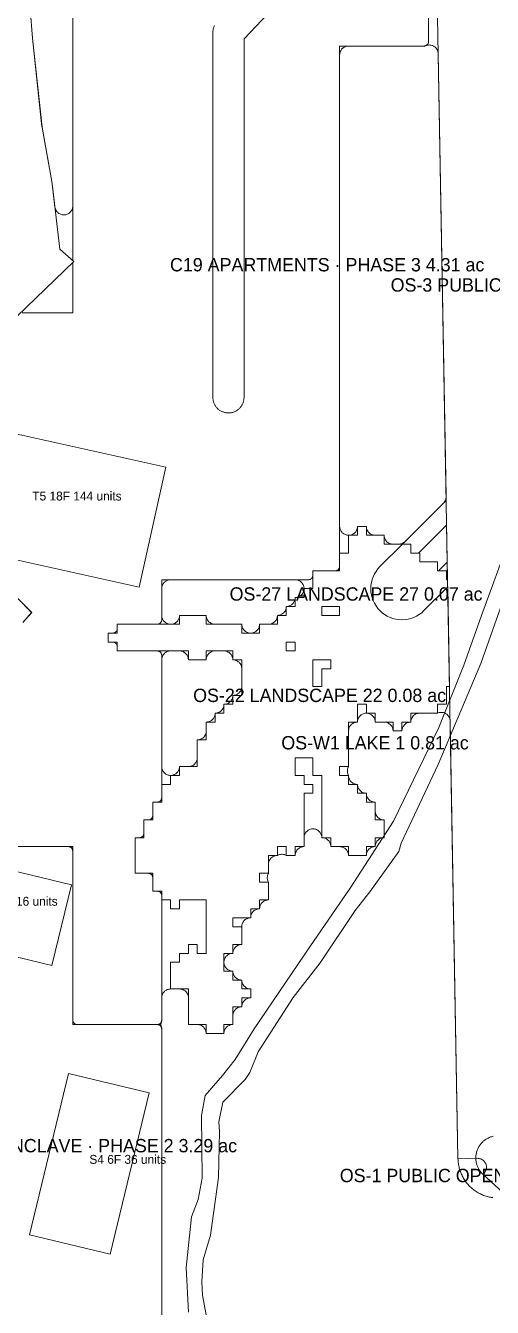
# Model space of a CAD drawing. Extents: x 32 to 940, y -21 to 684.
# Drawn here: x 189.4 to 294.3, y 126.4 to 414.6 of the extents above; entities that cross this region are included whole.
import ezdxf

# ---------------------------------------------------------------- set-up
doc = ezdxf.new("R2010")
doc.units = 0
for name, color, linetype, lineweight in [('BUILDING-APARTMENTS', 1, 'Continuous', 0), ('BUILDING-SENIOR', 6, 'Continuous', 0), ('GREEN-LANDSCAPE', 3, 'Continuous', 0), ('GREEN-RC', 3, 'Continuous', 0), ('ROAD-EXISTING', 2, 'Continuous', 0), ('ROAD-PRIMARY', 1, 'Continuous', 0), ('ROAD-SECONDARY', 1, 'Continuous', 0), ('SITE-BOUNDARY', 7, 'Continuous', 0), ('TEXT-PLOT', 7, 'Continuous', 0), ('TEXT-ZONE', 7, 'Continuous', 0), ('WATER', 5, 'Continuous', 0), ('ZONE-APARTMENTS', 1, 'Continuous', 0), ('ZONE-SENIOR', 6, 'Continuous', 0)]:
    doc.layers.add(name, color=color, linetype=linetype, lineweight=lineweight)

msp = doc.modelspace()

# ---------------------------------------------------------------- linework, layer by layer
at = {"layer": 'BUILDING-APARTMENTS'}
msp.add_lwpolyline([(214.93, 288.3), (160.88, 300.31), (166.89, 327.34), (220.94, 315.32)], close=True, dxfattribs=at)
at = {"layer": 'BUILDING-SENIOR'}
for points in [[(195.31, 203.25), (159.02, 212.03), (163.41, 230.17), (199.7, 221.39)], [(208.42, 138.35), (190.28, 142.74), (199.05, 179.02), (217.2, 174.64)]]:
    msp.add_lwpolyline(points, close=True, dxfattribs=at)
at = {"layer": 'GREEN-LANDSCAPE'}
msp.add_lwpolyline([(189.87, 425.02), (190.94, 411.78), (190.95, 411.73), (193.08, 391.83), (193.1, 391.69), (195.39, 379.11), (195.39, 379.09), (195.4, 379.09), (195.4, 379.08), (195.4, 379.07), (195.4, 379.06), (195.4, 379.05), (196.01, 373.8), (196.05, 373.61), (196.1, 373.42), (196.16, 373.24), (196.25, 373.06), (196.35, 372.89), (196.47, 372.74), (196.61, 372.6), (196.75, 372.47), (196.91, 372.35), (197.08, 372.26), (197.26, 372.17), (197.44, 372.11), (197.63, 372.07), (197.82, 372.04), (198.02, 372.03), (198.21, 372.04), (198.41, 372.07), (198.6, 372.12), (198.78, 372.19), (198.95, 372.27), (199.12, 372.37), (199.28, 372.49), (199.42, 372.62), (199.55, 372.77), (199.67, 372.93), (199.77, 373.09), (199.85, 373.27), (199.91, 373.45), (199.96, 373.64), (199.99, 373.84), (200, 374.03), (200, 469.21)], dxfattribs=at)
for points in [[(274.1, 298), (276, 298), (276, 296), (277.76, 296), (284.05, 302.29), (283.95, 307.85)], [(282.24, 292), (284, 292), (284, 290), (284.27, 290), (284.2, 293.95)], [(220, 282), (220.01, 281.8), (220.04, 281.6), (220.09, 281.41), (220.16, 281.22), (220.24, 281.04), (220.35, 280.87), (220.47, 280.71), (220.6, 280.57), (220.75, 280.44), (220.92, 280.32), (221.09, 280.22), (221.27, 280.14), (221.46, 280.07), (221.65, 280.03), (221.85, 280.01), (222.05, 280), (222.25, 280.02), (222.45, 280.05), (222.64, 280.1), (222.82, 280.18), (223, 280.27), (223.17, 280.38), (223.32, 280.5), (223.47, 280.64), (223.6, 280.79), (223.71, 280.96), (223.8, 281.13), (223.88, 281.32), (223.94, 281.51), (223.98, 281.7), (224, 281.9), (224, 282), (224.05, 282), (229.95, 282), (230, 282), (230, 281.9), (230.02, 281.7), (230.06, 281.5), (230.12, 281.31), (230.2, 281.12), (230.3, 280.94), (230.42, 280.78), (230.55, 280.62), (230.7, 280.48), (230.86, 280.36), (231.03, 280.25), (231.21, 280.16), (231.4, 280.09), (231.6, 280.04), (231.8, 280.01), (232, 280), (237.95, 280), (238, 280), (238, 279.9), (238.02, 279.71), (238.06, 279.51), (238.12, 279.33), (238.19, 279.14), (238.28, 278.97), (238.39, 278.81), (238.52, 278.66), (238.66, 278.52), (238.81, 278.39), (238.97, 278.28), (239.14, 278.19), (239.33, 278.12), (239.51, 278.06), (239.71, 278.02), (239.9, 278), (240.1, 278), (240.29, 278.02), (240.49, 278.06), (240.67, 278.12), (240.86, 278.19), (241.03, 278.28), (241.19, 278.39), (241.34, 278.52), (241.48, 278.66), (241.61, 278.81), (241.72, 278.97), (241.81, 279.14), (241.88, 279.33), (241.94, 279.51), (241.98, 279.71), (242, 279.9), (242, 280), (242.05, 280), (244, 280), (244.2, 280.01), (244.4, 280.04), (244.6, 280.09), (244.79, 280.16), (244.97, 280.25), (245.14, 280.36), (245.3, 280.48), (245.45, 280.62), (245.58, 280.78), (245.7, 280.94), (245.8, 281.12), (245.88, 281.31), (245.94, 281.5), (245.98, 281.7), (246, 281.9), (246, 282), (246.1, 282), (246.29, 282.02), (246.49, 282.06), (246.67, 282.12), (246.86, 282.19), (247.03, 282.28), (247.19, 282.39), (247.34, 282.52), (247.48, 282.66), (247.61, 282.81), (247.72, 282.97), (247.81, 283.14), (247.88, 283.33), (247.94, 283.51), (247.98, 283.71), (248, 283.9), (248, 284), (248.1, 284), (248.29, 284.02), (248.49, 284.06), (248.67, 284.12), (248.86, 284.19), (249.03, 284.28), (249.19, 284.39), (249.34, 284.52), (249.48, 284.66), (249.61, 284.81), (249.72, 284.97), (249.81, 285.14), (249.88, 285.33), (249.94, 285.51), (249.98, 285.71), (250, 285.9), (250, 286), (250.1, 286), (250.3, 286.02), (250.49, 286.06), (250.68, 286.12), (250.87, 286.2), (251.04, 286.29), (251.21, 286.4), (251.36, 286.53), (251.5, 286.68), (251.62, 286.83), (251.73, 287), (251.82, 287.18), (251.9, 287.36), (251.95, 287.55), (251.98, 287.75), (252, 287.95), (251.99, 288.15), (251.97, 288.35), (251.93, 288.54), (251.86, 288.73), (251.78, 288.91), (251.68, 289.08), (251.56, 289.25), (251.43, 289.4), (251.29, 289.53), (251.13, 289.65), (250.96, 289.76), (250.78, 289.84), (250.59, 289.91), (250.4, 289.96), (250.2, 289.99), (250, 290), (222, 290), (221.8, 289.99), (221.61, 289.96), (221.42, 289.91), (221.23, 289.85), (221.06, 289.76), (220.89, 289.66), (220.73, 289.55), (220.59, 289.41), (220.45, 289.27), (220.34, 289.11), (220.24, 288.94), (220.15, 288.77), (220.09, 288.58), (220.04, 288.39), (220.01, 288.2), (220, 288)], [(220, 248), (220.01, 247.8), (220.04, 247.6), (220.09, 247.41), (220.16, 247.22), (220.24, 247.04), (220.35, 246.87), (220.47, 246.71), (220.6, 246.57), (220.75, 246.44), (220.92, 246.32), (221.09, 246.22), (221.27, 246.14), (221.46, 246.07), (221.65, 246.03), (221.85, 246.01), (222.05, 246), (222.25, 246.02), (222.45, 246.05), (222.64, 246.1), (222.82, 246.18), (223, 246.27), (223.17, 246.38), (223.32, 246.5), (223.47, 246.64), (223.6, 246.79), (223.71, 246.96), (223.8, 247.13), (223.88, 247.32), (223.94, 247.51), (223.98, 247.7), (224, 247.9), (224, 248), (224.05, 248), (226, 248), (226.2, 248.01), (226.39, 248.04), (226.58, 248.09), (226.77, 248.15), (226.94, 248.24), (227.11, 248.34), (227.27, 248.45), (227.41, 248.59), (227.55, 248.73), (227.66, 248.89), (227.76, 249.06), (227.85, 249.23), (227.91, 249.42), (227.96, 249.61), (227.99, 249.8), (228, 250), (228, 253.95), (228, 254), (228.1, 254), (228.3, 254.02), (228.5, 254.06), (228.69, 254.12), (228.88, 254.2), (229.06, 254.3), (229.22, 254.42), (229.38, 254.55), (229.52, 254.7), (229.64, 254.86), (229.75, 255.03), (229.84, 255.21), (229.91, 255.4), (229.96, 255.6), (229.99, 255.8), (230, 256), (230, 257.95), (230, 258), (230.1, 258), (230.29, 258.02), (230.49, 258.06), (230.67, 258.12), (230.86, 258.19), (231.03, 258.28), (231.19, 258.39), (231.34, 258.52), (231.48, 258.66), (231.61, 258.81), (231.72, 258.97), (231.81, 259.14), (231.88, 259.33), (231.94, 259.51), (231.98, 259.71), (232, 259.9), (232, 260), (232.1, 260), (232.29, 260.02), (232.49, 260.06), (232.67, 260.12), (232.86, 260.19), (233.03, 260.28), (233.19, 260.39), (233.34, 260.52), (233.48, 260.66), (233.61, 260.81), (233.72, 260.97), (233.81, 261.14), (233.88, 261.33), (233.94, 261.51), (233.98, 261.71), (234, 261.9), (234, 262), (234.1, 262), (234.29, 262.02), (234.49, 262.06), (234.67, 262.12), (234.86, 262.19), (235.03, 262.28), (235.19, 262.39), (235.34, 262.52), (235.48, 262.66), (235.61, 262.81), (235.72, 262.97), (235.81, 263.14), (235.88, 263.33), (235.94, 263.51), (235.98, 263.71), (236, 263.9), (236, 264), (236.1, 264), (236.3, 264.02), (236.5, 264.06), (236.69, 264.12), (236.88, 264.2), (237.06, 264.3), (237.22, 264.42), (237.38, 264.55), (237.52, 264.7), (237.64, 264.86), (237.75, 265.03), (237.84, 265.21), (237.91, 265.4), (237.96, 265.6), (237.99, 265.8), (238, 266), (238, 270), (237.99, 270.2), (237.96, 270.4), (237.91, 270.6), (237.84, 270.79), (237.75, 270.97), (237.64, 271.14), (237.52, 271.3), (237.38, 271.45), (237.22, 271.58), (237.06, 271.7), (236.88, 271.8), (236.69, 271.88), (236.5, 271.94), (236.3, 271.98), (236.1, 272), (236, 272), (236, 272.1), (235.98, 272.3), (235.94, 272.5), (235.88, 272.69), (235.8, 272.88), (235.7, 273.06), (235.58, 273.22), (235.45, 273.38), (235.3, 273.52), (235.14, 273.64), (234.97, 273.75), (234.79, 273.84), (234.6, 273.91), (234.4, 273.96), (234.2, 273.99), (234, 274), (232, 274), (231.8, 273.99), (231.6, 273.96), (231.4, 273.91), (231.21, 273.84), (231.03, 273.75), (230.86, 273.64), (230.7, 273.52), (230.55, 273.38), (230.42, 273.22), (230.3, 273.06), (230.2, 272.88), (230.12, 272.69), (230.06, 272.5), (230.02, 272.3), (230, 272.1), (230, 272), (229.95, 272), (226.05, 272), (226, 272), (226, 272.1), (225.98, 272.3), (225.94, 272.5), (225.88, 272.69), (225.8, 272.88), (225.7, 273.06), (225.58, 273.22), (225.45, 273.38), (225.3, 273.52), (225.14, 273.64), (224.97, 273.75), (224.79, 273.84), (224.6, 273.91), (224.4, 273.96), (224.2, 273.99), (224, 274), (222, 274), (221.8, 273.99), (221.61, 273.96), (221.42, 273.91), (221.23, 273.85), (221.06, 273.76), (220.89, 273.66), (220.73, 273.55), (220.59, 273.41), (220.45, 273.27), (220.34, 273.11), (220.24, 272.94), (220.15, 272.77), (220.09, 272.58), (220.04, 272.39), (220.01, 272.2), (220, 272)]]:
    msp.add_lwpolyline(points, close=True, dxfattribs=at)
at = {"layer": 'GREEN-RC'}
msp.add_lwpolyline([(260, 302), (260.01, 301.8), (260.04, 301.6), (260.09, 301.41), (260.16, 301.22), (260.24, 301.04), (260.35, 300.87), (260.47, 300.71), (260.6, 300.57), (260.75, 300.44), (260.92, 300.32), (261.09, 300.22), (261.27, 300.14), (261.46, 300.07), (261.65, 300.03), (261.85, 300.01), (262.05, 300), (262.25, 300.02), (262.45, 300.05), (262.64, 300.1), (262.82, 300.18), (263, 300.27), (263.17, 300.38), (263.32, 300.5), (263.47, 300.64), (263.6, 300.79), (263.71, 300.96), (263.8, 301.13), (263.88, 301.32), (263.94, 301.51), (263.98, 301.7), (264, 301.9), (264, 302), (264.05, 302), (265.95, 302), (266, 302), (266, 301.9), (266.02, 301.7), (266.06, 301.5), (266.12, 301.31), (266.2, 301.12), (266.3, 300.94), (266.42, 300.78), (266.55, 300.62), (266.7, 300.48), (266.86, 300.36), (267.03, 300.25), (267.21, 300.16), (267.4, 300.09), (267.6, 300.04), (267.8, 300.01), (268, 300), (269.95, 300), (270, 300), (270, 299.9), (270.02, 299.7), (270.06, 299.5), (270.12, 299.31), (270.2, 299.12), (270.3, 298.94), (270.42, 298.78), (270.55, 298.62), (270.7, 298.48), (270.86, 298.36), (271.03, 298.25), (271.21, 298.16), (271.4, 298.09), (271.6, 298.04), (271.8, 298.01), (272, 298), (273.27, 298), (273.47, 298.01), (273.66, 298.04), (273.85, 298.09), (274.04, 298.15), (274.21, 298.24), (274.38, 298.34), (274.54, 298.45), (274.69, 298.59), (283.35, 307.25), (283.48, 307.39), (283.6, 307.56), (283.7, 307.73), (283.79, 307.91), (283.85, 308.1), (283.9, 308.3), (283.92, 308.49), (283.93, 308.7), (282.15, 408.27), (282.13, 408.46), (282.1, 408.65), (282.05, 408.84), (281.98, 409.02), (281.9, 409.2), (281.79, 409.36), (281.68, 409.52), (281.54, 409.66), (281.4, 409.79), (281.24, 409.9), (281.07, 410), (280.9, 410.08), (280.71, 410.15), (280.53, 410.19), (280.33, 410.22), (280.14, 410.23), (279.94, 410.22), (279.75, 410.19), (279.56, 410.14), (279.38, 410.08), (279.34, 410.06), (279.24, 410.03), (279.15, 410.01), (279.05, 410), (279.02, 410), (278.98, 410), (262, 410), (261.8, 409.99), (261.61, 409.96), (261.42, 409.91), (261.23, 409.85), (261.06, 409.76), (260.89, 409.66), (260.73, 409.55), (260.59, 409.41), (260.45, 409.27), (260.34, 409.11), (260.24, 408.94), (260.15, 408.77), (260.09, 408.58), (260.04, 408.39), (260.01, 408.2), (260, 408)], close=True, dxfattribs=at)
msp.add_lwpolyline([(296.62, 152.32), (292.27, 156.27), (292.24, 156.3), (292.27, 156.34), (292.48, 156.57), (292.61, 156.72), (292.72, 156.88), (292.81, 157.05), (292.88, 157.23), (292.94, 157.42), (292.98, 157.61), (293, 157.8), (293, 157.99), (292.99, 158.19), (292.95, 158.38), (292.9, 158.56), (292.83, 158.74), (292.74, 158.92), (292.63, 159.08), (292.51, 159.23), (292.38, 159.37), (292.23, 159.5), (292.07, 159.61), (291.9, 159.7), (291.73, 159.78), (291.54, 159.84), (291.35, 159.89), (291.16, 159.91), (290.97, 159.92), (286.65, 159.84), (286.6, 159.84), (286.6, 159.89), (284.84, 258.22), (284.82, 258.42), (284.79, 258.62), (284.74, 258.81), (284.67, 259), (284.58, 259.17), (284.47, 259.34), (284.35, 259.5), (284.21, 259.64), (284.06, 259.77), (283.89, 259.89), (283.72, 259.98), (283.53, 260.06), (283.34, 260.12), (283.15, 260.16), (282.95, 260.18), (282.75, 260.18), (282.55, 260.17), (282.36, 260.13), (282.17, 260.07), (282.02, 260.01), (282, 260), (281.95, 260), (278, 260), (277.8, 259.99), (277.6, 259.96), (277.4, 259.91), (277.21, 259.84), (277.03, 259.75), (276.86, 259.64), (276.7, 259.52), (276.55, 259.38), (276.42, 259.22), (276.3, 259.06), (276.2, 258.88), (276.12, 258.69), (276.06, 258.5), (276.02, 258.3), (276, 258.1), (276, 258), (275.9, 258), (275.71, 257.98), (275.51, 257.94), (275.33, 257.88), (275.14, 257.81), (274.97, 257.72), (274.81, 257.61), (274.66, 257.48), (274.52, 257.34), (274.39, 257.19), (274.28, 257.03), (274.19, 256.86), (274.12, 256.67), (274.06, 256.49), (274.02, 256.29), (274, 256.1), (274, 256), (273.95, 256), (272.05, 256), (272, 256), (272, 256.1), (271.98, 256.3), (271.94, 256.5), (271.88, 256.69), (271.8, 256.88), (271.7, 257.06), (271.58, 257.22), (271.45, 257.38), (271.3, 257.52), (271.14, 257.64), (270.97, 257.75), (270.79, 257.84), (270.6, 257.91), (270.4, 257.96), (270.2, 257.99), (270, 258), (268.05, 258), (268, 258), (268, 258.1), (267.98, 258.29), (267.94, 258.49), (267.88, 258.67), (267.81, 258.86), (267.72, 259.03), (267.61, 259.19), (267.48, 259.34), (267.34, 259.48), (267.19, 259.61), (267.03, 259.72), (266.86, 259.81), (266.67, 259.88), (266.49, 259.94), (266.29, 259.98), (266.1, 260), (265.9, 260), (265.71, 259.98), (265.51, 259.94), (265.33, 259.88), (265.14, 259.81), (264.97, 259.72), (264.81, 259.61), (264.66, 259.48), (264.52, 259.34), (264.39, 259.19), (264.28, 259.03), (264.19, 258.86), (264.12, 258.67), (264.06, 258.49), (264.02, 258.29), (264, 258.1), (264, 258), (263.9, 258), (263.7, 257.98), (263.5, 257.94), (263.31, 257.88), (263.12, 257.8), (262.94, 257.7), (262.78, 257.58), (262.62, 257.45), (262.48, 257.3), (262.36, 257.14), (262.25, 256.97), (262.16, 256.79), (262.09, 256.6), (262.04, 256.4), (262.01, 256.2), (262, 256), (262, 248.05), (262, 248), (261.98, 247.97), (261.92, 247.86), (261.85, 247.67), (261.79, 247.49), (261.75, 247.29), (261.73, 247.1), (261.73, 246.9), (261.75, 246.71), (261.79, 246.51), (261.85, 246.33), (261.92, 246.14), (261.98, 246.03), (262, 246), (262, 245.9), (262.02, 245.71), (262.06, 245.51), (262.12, 245.33), (262.19, 245.14), (262.28, 244.97), (262.39, 244.81), (262.52, 244.66), (262.66, 244.52), (262.81, 244.39), (262.97, 244.28), (263.14, 244.19), (263.33, 244.12), (263.51, 244.06), (263.71, 244.02), (263.9, 244), (264, 244), (264, 243.9), (264.02, 243.71), (264.06, 243.51), (264.12, 243.33), (264.19, 243.14), (264.28, 242.97), (264.39, 242.81), (264.52, 242.66), (264.66, 242.52), (264.81, 242.39), (264.97, 242.28), (265.14, 242.19), (265.33, 242.12), (265.51, 242.06), (265.71, 242.02), (265.9, 242), (266, 242), (266, 241.9), (266.02, 241.71), (266.06, 241.51), (266.12, 241.33), (266.19, 241.14), (266.28, 240.97), (266.39, 240.81), (266.52, 240.66), (266.66, 240.52), (266.81, 240.39), (266.97, 240.28), (267.14, 240.19), (267.33, 240.12), (267.51, 240.06), (267.71, 240.02), (267.9, 240), (268, 240), (268, 239.95), (268, 238), (268.01, 237.8), (268.04, 237.6), (268.09, 237.4), (268.16, 237.21), (268.25, 237.03), (268.36, 236.86), (268.48, 236.7), (268.62, 236.55), (268.78, 236.42), (268.94, 236.3), (269.12, 236.2), (269.31, 236.12), (269.5, 236.06), (269.7, 236.02), (269.9, 236), (270, 236), (270, 235.95), (270, 232.05), (270, 232), (269.9, 232), (269.71, 231.98), (269.51, 231.94), (269.33, 231.88), (269.14, 231.81), (268.97, 231.72), (268.81, 231.61), (268.66, 231.48), (268.52, 231.34), (268.39, 231.19), (268.28, 231.03), (268.19, 230.86), (268.12, 230.67), (268.06, 230.49), (268.02, 230.29), (268, 230.1), (268, 230), (267.9, 230), (267.71, 229.98), (267.51, 229.94), (267.33, 229.88), (267.14, 229.81), (266.97, 229.72), (266.81, 229.61), (266.66, 229.48), (266.52, 229.34), (266.39, 229.19), (266.28, 229.03), (266.19, 228.86), (266.12, 228.67), (266.06, 228.49), (266.02, 228.29), (266, 228.1), (266, 228), (265.95, 228), (262.05, 228), (262, 228), (262, 228.1), (261.98, 228.3), (261.94, 228.5), (261.88, 228.69), (261.8, 228.88), (261.7, 229.06), (261.58, 229.22), (261.45, 229.38), (261.3, 229.52), (261.14, 229.64), (260.97, 229.75), (260.79, 229.84), (260.6, 229.91), (260.4, 229.96), (260.2, 229.99), (260, 230), (258.05, 230), (258, 230), (258, 230.1), (257.98, 230.29), (257.94, 230.49), (257.88, 230.67), (257.81, 230.86), (257.72, 231.03), (257.61, 231.19), (257.48, 231.34), (257.34, 231.48), (257.19, 231.61), (257.03, 231.72), (256.86, 231.81), (256.67, 231.88), (256.49, 231.94), (256.29, 231.98), (256.1, 232), (256, 232), (256, 232.1), (255.98, 232.3), (255.94, 232.49), (255.88, 232.68), (255.8, 232.87), (255.71, 233.04), (255.6, 233.21), (255.47, 233.36), (255.32, 233.5), (255.17, 233.62), (255, 233.73), (254.82, 233.82), (254.64, 233.9), (254.45, 233.95), (254.25, 233.98), (254.05, 234), (253.85, 233.99), (253.65, 233.97), (253.46, 233.93), (253.27, 233.86), (253.09, 233.78), (252.92, 233.68), (252.75, 233.56), (252.6, 233.43), (252.47, 233.29), (252.35, 233.13), (252.24, 232.96), (252.16, 232.78), (252.09, 232.59), (252.04, 232.4), (252.01, 232.2), (252, 232), (252, 230.05), (252, 230), (251.9, 230), (251.71, 229.98), (251.51, 229.94), (251.33, 229.88), (251.14, 229.81), (250.97, 229.72), (250.81, 229.61), (250.66, 229.48), (250.52, 229.34), (250.39, 229.19), (250.28, 229.03), (250.19, 228.86), (250.12, 228.67), (250.06, 228.49), (250.02, 228.29), (250, 228.1), (250, 228), (249.95, 228), (248.05, 228), (248, 228), (247.97, 228.02), (247.86, 228.08), (247.67, 228.15), (247.49, 228.21), (247.29, 228.25), (247.1, 228.27), (246.9, 228.27), (246.71, 228.25), (246.51, 228.21), (246.33, 228.15), (246.14, 228.08), (246.03, 228.02), (246, 228), (245.9, 228), (245.7, 227.98), (245.5, 227.94), (245.31, 227.88), (245.12, 227.8), (244.94, 227.7), (244.78, 227.58), (244.62, 227.45), (244.48, 227.3), (244.36, 227.14), (244.25, 226.97), (244.16, 226.79), (244.09, 226.6), (244.04, 226.4), (244.01, 226.2), (244, 226), (244, 224.05), (244, 224), (243.98, 223.97), (243.92, 223.86), (243.85, 223.67), (243.79, 223.49), (243.75, 223.29), (243.73, 223.1), (243.73, 222.9), (243.75, 222.71), (243.79, 222.51), (243.85, 222.33), (243.92, 222.14), (243.98, 222.03), (244, 222), (244, 221.95), (244, 218.05), (244, 218), (243.9, 218), (243.71, 217.98), (243.51, 217.94), (243.33, 217.88), (243.14, 217.81), (242.97, 217.72), (242.81, 217.61), (242.66, 217.48), (242.52, 217.34), (242.39, 217.19), (242.28, 217.03), (242.19, 216.86), (242.12, 216.67), (242.06, 216.49), (242.02, 216.29), (242, 216.1), (242, 216), (241.9, 216), (241.71, 215.98), (241.51, 215.94), (241.33, 215.88), (241.14, 215.81), (240.97, 215.72), (240.81, 215.61), (240.66, 215.48), (240.52, 215.34), (240.39, 215.19), (240.28, 215.03), (240.19, 214.86), (240.12, 214.67), (240.06, 214.49), (240.02, 214.29), (240, 214.1), (240, 214), (239.9, 214), (239.7, 213.98), (239.5, 213.94), (239.31, 213.88), (239.12, 213.8), (238.94, 213.7), (238.78, 213.58), (238.62, 213.45), (238.48, 213.3), (238.36, 213.14), (238.25, 212.97), (238.16, 212.79), (238.09, 212.6), (238.04, 212.4), (238.01, 212.2), (238, 212), (238, 208.05), (238, 208), (237.9, 208), (237.71, 207.98), (237.51, 207.94), (237.33, 207.88), (237.14, 207.81), (236.97, 207.72), (236.81, 207.61), (236.66, 207.48), (236.52, 207.34), (236.39, 207.19), (236.28, 207.03), (236.19, 206.86), (236.12, 206.67), (236.06, 206.49), (236.02, 206.29), (236, 206.1), (236, 206), (235.9, 206), (235.71, 205.98), (235.51, 205.94), (235.33, 205.88), (235.14, 205.81), (234.97, 205.72), (234.81, 205.61), (234.66, 205.48), (234.52, 205.34), (234.39, 205.19), (234.28, 205.03), (234.19, 204.86), (234.12, 204.67), (234.06, 204.49), (234.02, 204.29), (234, 204.1), (234, 203.9), (234.02, 203.71), (234.06, 203.51), (234.12, 203.33), (234.19, 203.14), (234.28, 202.97), (234.39, 202.81), (234.52, 202.66), (234.66, 202.52), (234.81, 202.39), (234.97, 202.28), (235.14, 202.19), (235.33, 202.12), (235.51, 202.06), (235.71, 202.02), (235.9, 202), (236, 202), (236, 201.9), (236.02, 201.71), (236.06, 201.51), (236.12, 201.33), (236.19, 201.14), (236.28, 200.97), (236.39, 200.81), (236.52, 200.66), (236.66, 200.52), (236.81, 200.39), (236.97, 200.28), (237.14, 200.19), (237.33, 200.12), (237.51, 200.06), (237.71, 200.02), (237.9, 200), (238, 200), (238, 199.9), (238.02, 199.71), (238.06, 199.51), (238.12, 199.33), (238.19, 199.14), (238.28, 198.97), (238.39, 198.81), (238.52, 198.66), (238.66, 198.52), (238.81, 198.39), (238.97, 198.28), (239.14, 198.19), (239.33, 198.12), (239.51, 198.06), (239.71, 198.02), (239.9, 198), (240, 198), (240, 197.95), (240, 196.05), (240, 196), (239.9, 196), (239.71, 195.98), (239.51, 195.94), (239.33, 195.88), (239.14, 195.81), (238.97, 195.72), (238.81, 195.61), (238.66, 195.48), (238.52, 195.34), (238.39, 195.19), (238.28, 195.03), (238.19, 194.86), (238.12, 194.67), (238.06, 194.49), (238.02, 194.29), (238, 194.1), (238, 194), (237.9, 194), (237.7, 193.98), (237.5, 193.94), (237.31, 193.88), (237.12, 193.8), (236.94, 193.7), (236.78, 193.58), (236.62, 193.45), (236.48, 193.3), (236.36, 193.14), (236.25, 192.97), (236.16, 192.79), (236.09, 192.6), (236.04, 192.4), (236.01, 192.2), (236, 192), (236, 190.05), (236, 190), (235.9, 190), (235.71, 189.98), (235.51, 189.94), (235.33, 189.88), (235.14, 189.81), (234.97, 189.72), (234.81, 189.61), (234.66, 189.48), (234.52, 189.34), (234.39, 189.19), (234.28, 189.03), (234.19, 188.86), (234.12, 188.67), (234.06, 188.49), (234.02, 188.29), (234, 188.1), (234, 188), (233.95, 188), (230.05, 188), (230, 188), (230, 188.1), (229.98, 188.3), (229.94, 188.5), (229.88, 188.69), (229.8, 188.88), (229.7, 189.06), (229.58, 189.22), (229.45, 189.38), (229.3, 189.52), (229.14, 189.64), (228.97, 189.75), (228.79, 189.84), (228.6, 189.91), (228.4, 189.96), (228.2, 189.99), (228, 190), (226.05, 190), (226, 190), (226, 190.05), (226, 196), (225.99, 196.2), (225.96, 196.39), (225.91, 196.58), (225.85, 196.77), (225.76, 196.94), (225.66, 197.11), (225.55, 197.27), (225.41, 197.41), (225.27, 197.55), (225.11, 197.66), (224.94, 197.76), (224.77, 197.85), (224.58, 197.91), (224.39, 197.96), (224.2, 197.99), (224, 198), (222, 198), (221.8, 197.99), (221.61, 197.96), (221.42, 197.91), (221.23, 197.85), (221.06, 197.76), (220.89, 197.66), (220.73, 197.55), (220.59, 197.41), (220.45, 197.27), (220.34, 197.11), (220.24, 196.94), (220.15, 196.77), (220.09, 196.58), (220.04, 196.39), (220.01, 196.2), (220, 196), (220, 191.02), (220, 190.98), (220, 190.95), (219.99, 190.85), (219.97, 190.76), (219.93, 190.62), (219.93, 190.62), (219.89, 190.49), (219.85, 190.29), (219.83, 190.1), (219.83, 189.9), (219.85, 189.71), (219.89, 189.51), (219.93, 189.38), (219.93, 189.38), (219.97, 189.24), (219.99, 189.15), (220, 189.05), (220, 189.02), (220, 188.98), (220, 92)], dxfattribs=at)
at = {"layer": 'ROAD-EXISTING'}
for points in [[(291.91, 281.95), (298.27, 299.33)], [(291.75, 271.14), (296.52, 284.74)], [(287.94, 270.79), (291.91, 281.95)], [(282.15, 248.48), (291.75, 271.14)], [(282.33, 256.77), (287.94, 270.79)], [(272.12, 235.71), (282.33, 256.77)], [(273.86, 230.77), (282.15, 248.48)], [(262.35, 220.66), (272.12, 235.71)], [(273.3, 228.91), (273.86, 230.77)], [(266.76, 219.82), (273.3, 228.91)], [(262.35, 220.66), (253.43, 207.73)], [(263.52, 215.61), (266.76, 219.82)], [(255.63, 203.9), (263.52, 215.61)], [(253.43, 207.73), (240.79, 189.05)], [(249.55, 196.06), (255.63, 203.9)], [(241.7, 183.83), (249.55, 196.06)], [(240.79, 189.05), (236.54, 182.11)], [(236.54, 182.11), (233.68, 178.54)], [(239.78, 179.2), (241.7, 183.83)], [(238.76, 177.68), (239.78, 179.2)], [(233.68, 178.54), (229.74, 174.02)], [(233.72, 172.56), (238.76, 177.68)], [(229.74, 174.02), (228.95, 169.53)], [(232.85, 168.1), (233.72, 172.56)], [(228.95, 169.53), (229.06, 155.43)], [(232.99, 165.97), (232.85, 168.1)], [(232.8, 155.61), (232.99, 165.97)], [(230.94, 142.62), (232.8, 155.61)], [(229.06, 155.43), (228.22, 150.67)], [(228.22, 150.67), (226.66, 146.74)], [(226.66, 146.74), (225.52, 135.36)], [(229.31, 137.07), (230.94, 142.62)], [(228.99, 132.16), (229.31, 137.07)], [(225.52, 135.36), (226.03, 125.35)], [(229.15, 129.18), (228.99, 132.16)], [(230.79, 120.28), (229.15, 129.18)]]:
    msp.add_lwpolyline(points, dxfattribs=at)
at = {"layer": 'ROAD-PRIMARY'}
for points in [[(278.6, 605.84), (286.6, 159.84), (286.61, 159.57), (286.63, 159.31), (286.65, 159.04), (286.68, 158.78), (286.72, 158.51), (286.77, 158.25), (286.83, 157.99), (286.89, 157.73), (286.96, 157.47), (287.04, 157.22), (287.13, 156.97), (287.22, 156.72), (287.32, 156.47), (287.43, 156.22), (287.55, 155.98), (287.67, 155.75), (287.8, 155.51), (287.93, 155.28), (288.08, 155.06), (288.23, 154.84), (288.38, 154.62), (288.55, 154.41), (288.71, 154.2), (288.89, 154), (289.07, 153.81), (289.26, 153.62), (289.45, 153.43), (289.65, 153.25), (289.85, 153.08), (290.06, 152.91), (290.27, 152.75), (290.49, 152.59), (290.71, 152.44), (290.93, 152.3), (291.17, 152.17), (291.4, 152.04), (291.64, 151.92), (291.88, 151.81), (292.12, 151.7), (292.37, 151.6), (292.62, 151.51), (292.87, 151.42), (293.13, 151.35), (293.39, 151.28), (293.65, 151.22), (293.91, 151.16), (294.17, 151.11), (294.43, 151.08)], [(294.49, 164.88), (294.3, 164.83), (294.12, 164.78), (293.94, 164.72), (293.76, 164.65), (293.58, 164.57), (293.4, 164.49), (293.23, 164.4), (293.06, 164.31), (292.9, 164.21), (292.74, 164.1), (292.59, 163.99), (292.44, 163.87), (292.29, 163.75), (292.15, 163.62), (292.01, 163.48), (291.88, 163.34), (291.75, 163.19), (291.63, 163.04), (291.52, 162.89), (291.41, 162.73), (291.31, 162.57), (291.21, 162.4), (291.12, 162.23), (291.04, 162.06), (290.97, 161.88), (290.9, 161.7), (290.84, 161.52), (290.78, 161.33), (290.73, 161.15), (290.69, 160.96), (290.66, 160.77), (290.63, 160.58), (290.62, 160.39), (290.6, 160.19), (290.6, 160), (290.6, 159.81), (290.62, 159.62), (290.63, 159.43), (290.66, 159.24), (290.69, 159.05), (290.73, 158.86), (290.78, 158.67), (290.83, 158.49), (290.9, 158.31), (290.96, 158.13), (291.04, 157.95), (291.12, 157.78), (291.21, 157.6), (291.31, 157.44), (291.41, 157.28), (291.52, 157.12), (291.63, 156.96), (291.75, 156.81), (291.88, 156.66), (292.01, 156.52), (292.14, 156.39), (292.24, 156.3), (296.64, 152.3)]]:
    msp.add_lwpolyline(points, dxfattribs=at)
at = {"layer": 'ROAD-SECONDARY'}
msp.add_lwpolyline([(231.88, 414.59), (231.81, 414.44), (231.75, 414.3), (231.69, 414.15), (231.65, 414), (231.6, 413.85), (231.57, 413.7), (231.54, 413.54), (231.52, 413.38), (231.51, 413.23), (231.5, 413.07), (231.5, 413), (231.5, 331), (231.5, 330.84), (231.51, 330.69), (231.53, 330.53), (231.56, 330.37), (231.59, 330.22), (231.63, 330.07), (231.67, 329.92), (231.72, 329.77), (231.78, 329.62), (231.85, 329.48), (231.92, 329.34), (232, 329.2), (232.08, 329.07), (232.17, 328.94), (232.27, 328.81), (232.37, 328.69), (232.47, 328.58), (232.59, 328.46), (232.7, 328.36), (232.82, 328.26), (232.95, 328.16), (233.08, 328.07), (233.21, 327.99), (233.35, 327.91), (233.49, 327.84), (233.63, 327.78), (233.78, 327.72), (233.93, 327.67), (234.08, 327.62), (234.23, 327.58), (234.39, 327.55), (234.54, 327.53), (234.7, 327.51), (234.86, 327.5), (235.01, 327.5), (235.17, 327.5), (235.33, 327.52), (235.49, 327.53), (235.64, 327.56), (235.8, 327.59), (235.95, 327.63), (236.1, 327.68), (236.25, 327.73), (236.39, 327.79), (236.54, 327.86), (236.68, 327.93), (236.81, 328.01), (236.95, 328.09), (237.07, 328.18), (237.2, 328.28), (237.32, 328.38), (237.44, 328.49), (237.55, 328.6), (237.65, 328.71), (237.75, 328.84), (237.85, 328.96), (237.94, 329.09), (238.02, 329.23), (238.09, 329.36), (238.16, 329.5), (238.23, 329.65), (238.29, 329.8), (238.34, 329.94), (238.38, 330.1), (238.42, 330.25), (238.45, 330.4), (238.47, 330.56), (238.49, 330.72), (238.5, 330.87), (238.5, 331), (238.5, 411.61), (262.5, 437)], dxfattribs=at)
at = {"layer": 'SITE-BOUNDARY'}
for points in [[(189.87, 425.04), (190.94, 411.76), (193.09, 391.76), (195.39, 379.09), (195.4, 379.08), (195.4, 379.06), (197.12, 364.32), (200.22, 361.54), (200.23, 361.53), (200.22, 361.52), (176.63, 338.81)], [(187.57, 285.89), (190.77, 282.64), (190.78, 282.63), (190.77, 282.62), (188.8, 280.38)]]:
    msp.add_lwpolyline(points, dxfattribs=at)
at = {"layer": 'WATER'}
for points in [[(208, 276.02), (208, 276), (208.02, 276), (210, 276), (210, 274.02), (210, 274), (210.02, 274), (226, 274), (226, 272), (230, 272), (230, 274), (236, 274), (236, 272), (238, 272), (238, 264), (236, 264), (236, 262), (234, 262), (234, 260), (232, 260), (232, 258), (230, 258), (230, 254), (228, 254), (228, 248), (224, 248), (224, 246), (222, 246), (222, 244), (220, 244), (220, 240), (218.02, 240), (218, 240), (218, 239.98), (218, 236), (216.02, 236), (216, 236), (216, 235.98), (216, 232), (214.02, 232), (214, 232), (214, 231.98), (214, 224.02), (214, 224), (214.02, 224), (218, 224), (218, 220.02), (218, 220), (218.02, 220), (220, 220), (220, 218), (222, 218), (222, 216), (224, 216), (224, 218), (230, 218), (230, 206), (228, 206), (228, 208), (226, 208), (226, 206), (224, 206), (224, 204), (222, 204), (222, 198), (226, 198), (226, 190), (230, 190), (230, 188), (234, 188), (234, 190), (236, 190), (236, 194), (238, 194), (238, 196), (240, 196), (240, 198), (238, 198), (238, 200), (236, 200), (236, 202), (234, 202), (234, 206), (236, 206), (236, 208), (238, 208), (238, 212), (236, 212), (236, 214), (240, 214), (240, 216), (242, 216), (242, 218), (244, 218), (244, 222), (242, 222), (242, 224), (244, 224), (244, 228), (246, 228), (246, 230), (248, 230), (248, 228), (250, 228), (250, 230), (252, 230), (252, 242), (254, 242), (254, 244), (252, 244), (252, 246), (250, 246), (250, 250), (254, 250), (254, 246), (256, 246), (256, 232), (258, 232), (258, 230), (262, 230), (262, 228), (266, 228), (266, 230), (268, 230), (268, 232), (270, 232), (270, 236), (268, 236), (268, 240), (266, 240), (266, 242), (264, 242), (264, 244), (262, 244), (262, 246), (260, 246), (260, 248), (262, 248), (262, 258), (264, 258), (264, 262), (266, 262), (266, 260), (268, 260), (268, 258), (272, 258), (272, 256), (274, 256), (274, 258), (276, 258), (276, 260), (282, 260), (282, 262), (284, 262), (284, 266), (284.7, 266), (284.3, 288.4), (278.95, 283.05), (278.44, 282.59), (277.89, 282.18), (277.3, 281.83), (276.68, 281.53), (276.03, 281.3), (275.37, 281.13), (274.69, 281.03), (274, 281), (273.31, 281.03), (272.63, 281.13), (271.97, 281.3), (271.32, 281.53), (270.7, 281.83), (270.11, 282.18), (269.56, 282.59), (269.05, 283.05), (268.59, 283.56), (268.18, 284.11), (267.83, 284.7), (267.53, 285.32), (267.3, 285.97), (267.13, 286.63), (267.03, 287.31), (267, 288), (267.03, 288.69), (267.13, 289.37), (267.3, 290.03), (267.53, 290.68), (267.83, 291.3), (268.18, 291.89), (268.59, 292.44), (269.05, 292.95), (274.1, 298), (270, 298), (270, 300), (266, 300), (266, 302), (264, 302), (264, 300), (262, 300), (262, 296), (260, 296), (260, 292), (254.02, 292), (254, 292), (254, 291.98), (254, 288), (252, 288), (252, 286), (250, 286), (250, 284), (248, 284), (248, 282), (246, 282), (246, 280), (242, 280), (242, 278), (238, 278), (238, 280), (230, 280), (230, 282), (224, 282), (224, 280), (210.02, 280), (210, 280), (210, 279.98), (210, 278), (208.02, 278), (208, 278), (208, 277.98)], [(277.76, 296), (278, 296), (278, 294), (282, 294), (282, 292), (282.24, 292), (284.2, 293.95), (284.05, 302.29)], [(256, 282), (256, 284), (260, 284), (260, 282)], [(248, 274), (248, 276), (250, 276), (250, 274)], [(254, 266), (254, 272), (258, 272), (258, 270), (256, 270), (256, 266)]]:
    msp.add_lwpolyline(points, close=True, dxfattribs=at)
at = {"layer": 'ZONE-APARTMENTS'}
for points in [[(200, 474.42), (200, 362.17), (200, 362.08), (200.02, 361.99), (200.04, 361.9), (200.07, 361.81), (200.1, 361.73), (200.15, 361.65), (200.2, 361.57), (200.22, 361.54), (200.23, 361.53), (200.22, 361.53), (200.22, 361.52), (200.18, 361.47), (200.12, 361.38), (200.08, 361.29), (200.05, 361.19), (200.02, 361.1), (200.01, 361), (200, 360.9), (200, 350.02), (200, 350), (199.98, 350), (188.65, 350)], [(181, 230), (199.98, 230), (200, 230), (200, 229.98), (200, 191), (200, 190.9), (200.02, 190.8), (200.04, 190.71), (200.08, 190.62), (200.12, 190.53), (200.17, 190.44), (200.23, 190.37), (200.29, 190.29), (200.37, 190.23), (200.44, 190.17), (200.53, 190.12), (200.62, 190.08), (200.71, 190.04), (200.8, 190.02), (200.9, 190), (201, 190), (219, 190), (219.1, 190), (219.2, 190.02), (219.29, 190.04), (219.38, 190.08), (219.47, 190.12), (219.56, 190.17), (219.63, 190.23), (219.71, 190.29), (219.77, 190.37), (219.83, 190.44), (219.88, 190.53), (219.92, 190.62), (219.96, 190.71), (219.98, 190.8), (220, 190.9), (220, 191), (220, 219), (220, 219.1), (219.98, 219.2), (219.96, 219.29), (219.92, 219.38), (219.88, 219.47), (219.83, 219.56), (219.77, 219.63), (219.71, 219.71), (219.63, 219.77), (219.56, 219.83), (219.47, 219.88), (219.38, 219.92), (219.29, 219.96), (219.2, 219.98), (219.1, 220), (219, 220), (218.02, 220), (218, 220), (218, 220.02), (218, 223), (218, 223.1), (217.98, 223.2), (217.96, 223.29), (217.92, 223.38), (217.88, 223.47), (217.83, 223.56), (217.77, 223.63), (217.71, 223.71), (217.63, 223.77), (217.56, 223.83), (217.47, 223.88), (217.38, 223.92), (217.29, 223.96), (217.2, 223.98), (217.1, 224), (217, 224), (214.02, 224), (214, 224), (214, 224.02), (214, 231.98), (214, 232), (214.02, 232), (215, 232), (215.1, 232), (215.2, 232.02), (215.29, 232.04), (215.38, 232.08), (215.47, 232.12), (215.56, 232.17), (215.63, 232.23), (215.71, 232.29), (215.77, 232.37), (215.83, 232.44), (215.88, 232.53), (215.92, 232.62), (215.96, 232.71), (215.98, 232.8), (216, 232.9), (216, 233), (216, 235.98), (216, 236), (216.02, 236), (217, 236), (217.1, 236), (217.2, 236.02), (217.29, 236.04), (217.38, 236.08), (217.47, 236.12), (217.56, 236.17), (217.63, 236.23), (217.71, 236.29), (217.77, 236.37), (217.83, 236.44), (217.88, 236.53), (217.92, 236.62), (217.96, 236.71), (217.98, 236.8), (218, 236.9), (218, 237), (218, 239.98), (218, 240), (218.02, 240), (219, 240), (219.1, 240), (219.2, 240.02), (219.29, 240.04), (219.38, 240.08), (219.47, 240.12), (219.56, 240.17), (219.63, 240.23), (219.71, 240.29), (219.77, 240.37), (219.83, 240.44), (219.88, 240.53), (219.92, 240.62), (219.96, 240.71), (219.98, 240.8), (220, 240.9), (220, 241), (220, 273), (220, 273.1), (219.98, 273.2), (219.96, 273.29), (219.92, 273.38), (219.88, 273.47), (219.83, 273.56), (219.77, 273.63), (219.71, 273.71), (219.63, 273.77), (219.56, 273.83), (219.47, 273.88), (219.38, 273.92), (219.29, 273.96), (219.2, 273.98), (219.1, 274), (219, 274), (210.02, 274), (210, 274), (210, 274.02), (210, 275), (210, 275.1), (209.98, 275.2), (209.96, 275.29), (209.92, 275.38), (209.88, 275.47), (209.83, 275.56), (209.77, 275.63), (209.71, 275.71), (209.63, 275.77), (209.56, 275.83), (209.47, 275.88), (209.38, 275.92), (209.29, 275.96), (209.2, 275.98), (209.1, 276), (209, 276), (208.02, 276), (208, 276), (208, 276.02), (208, 277.98), (208, 278), (208.02, 278), (209, 278), (209.1, 278), (209.2, 278.02), (209.29, 278.04), (209.38, 278.08), (209.47, 278.12), (209.56, 278.17), (209.63, 278.23), (209.71, 278.29), (209.77, 278.37), (209.83, 278.44), (209.88, 278.53), (209.92, 278.62), (209.96, 278.71), (209.98, 278.8), (210, 278.9), (210, 279), (210, 279.98), (210, 280), (210.02, 280), (219, 280), (219.1, 280), (219.2, 280.02), (219.29, 280.04), (219.38, 280.08), (219.47, 280.12), (219.56, 280.17), (219.63, 280.23), (219.71, 280.29), (219.77, 280.37), (219.83, 280.44), (219.88, 280.53), (219.92, 280.62), (219.96, 280.71), (219.98, 280.8), (220, 280.9), (220, 281), (220, 289.98), (220, 290), (220.02, 290), (253, 290), (253.1, 290), (253.2, 290.02), (253.29, 290.04), (253.38, 290.08), (253.47, 290.12), (253.56, 290.17), (253.63, 290.23), (253.71, 290.29), (253.77, 290.37), (253.83, 290.44), (253.88, 290.53), (253.92, 290.62), (253.96, 290.71), (253.98, 290.8), (254, 290.9), (254, 291), (254, 291.98), (254, 292), (254.02, 292), (259, 292), (259.1, 292), (259.2, 292.02), (259.29, 292.04), (259.38, 292.08), (259.47, 292.12), (259.56, 292.17), (259.63, 292.23), (259.71, 292.29), (259.77, 292.37), (259.83, 292.44), (259.88, 292.53), (259.92, 292.62), (259.96, 292.71), (259.98, 292.8), (260, 292.9), (260, 293), (260, 409.98), (260, 410), (260.02, 410), (279, 410), (279.1, 410), (279.2, 410.02), (279.29, 410.04), (279.38, 410.08), (279.47, 410.12), (279.56, 410.17), (279.63, 410.23), (279.71, 410.29), (279.77, 410.37), (279.83, 410.44), (279.88, 410.53), (279.92, 410.62), (279.96, 410.71), (279.98, 410.8), (280, 410.9), (280, 411), (280, 449)], [(187.57, 285.88), (190.76, 282.65), (190.77, 282.64), (190.78, 282.63), (190.77, 282.62), (190.76, 282.61), (188.81, 280.39)]]:
    msp.add_lwpolyline(points, dxfattribs=at)
at = {"layer": 'ZONE-SENIOR'}
msp.add_lwpolyline([(220, 91), (220, 189), (220, 189.1), (219.98, 189.2), (219.96, 189.29), (219.92, 189.38), (219.88, 189.47), (219.83, 189.56), (219.77, 189.63), (219.71, 189.71), (219.63, 189.77), (219.56, 189.83), (219.47, 189.88), (219.38, 189.92), (219.29, 189.96), (219.2, 189.98), (219.1, 190), (219, 190), (200.02, 190), (200, 190), (200, 190.02), (200, 229), (200, 229.1), (199.98, 229.2), (199.96, 229.29), (199.92, 229.38), (199.88, 229.47), (199.83, 229.56), (199.77, 229.63), (199.71, 229.71), (199.63, 229.77), (199.56, 229.83), (199.47, 229.88), (199.38, 229.92), (199.29, 229.96), (199.2, 229.98), (199.1, 230), (199, 230), (180.02, 230)], dxfattribs=at)

# ---------------------------------------------------------------- texts
at = {"layer": 'TEXT-PLOT'}
for s, p in [('T5 18F 144 units', (190.91, 307.82)), ('S6 4F 16 units', (179.36, 216.71)), ('S4 6F 36 units', (203.74, 158.69))]:
    msp.add_text(s, height=2, dxfattribs=at).set_placement(p)
at = {"layer": 'TEXT-ZONE'}
for s, p in [('C19 APARTMENTS · PHASE 3 4.31 ac', (221.86, 359.33)), ('OS-3 PUBLIC OPEN SPACE 3 0.62 ac', (271.46, 354.78)), ('OS-27 LANDSCAPE 27 0.07 ac', (235.26, 285.3)), ('OS-22 LANDSCAPE 22 0.08 ac', (227.07, 262.51)), ('OS-W1 LAKE 1 0.81 ac', (246.88, 251.85)), ('C07 SENIOR ENCLAVE · PHASE 2 3.29 ac', (158.46, 161.27)), ('OS-1 PUBLIC OPEN SPACE 1 2.57 ac', (260.03, 154.56))]:
    msp.add_text(s, height=3, dxfattribs=at).set_placement(p)

doc.saveas('drawing.dxf')
